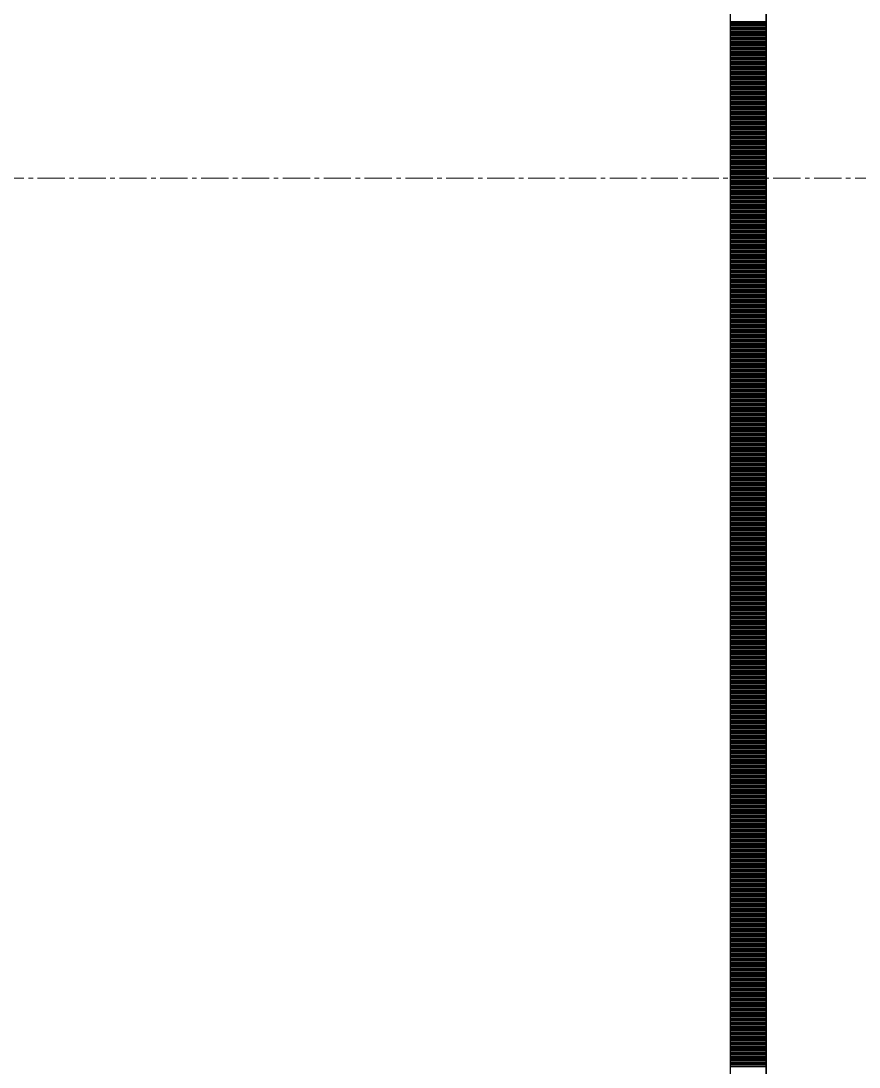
# Model space of a CAD drawing. Header units: millimetres. Extents: x -231292 to 573618, y -153144 to 564035.
# Drawn here: x 8052 to 8638, y 208445 to 209176 of the extents above; entities that cross this region are included whole.
import ezdxf

# ---------------------------------------------------------------- set-up
doc = ezdxf.new("R2010")
doc.units = ezdxf.units.MM
doc.linetypes.add('CENTER2', pattern=[28.575, 19.05, -3.175, 3.175, -3.175])
doc.layers.get('0').update_dxf_attribs({"color": 250})
for name, color, linetype, lineweight in [('АР_Тонкая', 250, 'Continuous', 5), ('АР_Штриховка', 250, 'Continuous', 0), ('РД_Оси_100', 250, 'Continuous', 0)]:
    doc.layers.add(name, color=color, linetype=linetype, lineweight=lineweight)

# ---------------------------------------------------------------- blocks, each defined once
blk = doc.blocks.new('оси_рен')
at = {"layer": 'РД_Оси_100', "color": 251, "linetype": 'CENTER2', "true_color": 0x636466}
blk.add_line((1225207.916, 158413.25), (1189697.958, 158413.25), dxfattribs=at)

msp = doc.modelspace()

# ---------------------------------------------------------------- linework, layer by layer
at = {"layer": 'АР_Тонкая', "color": 18, "linetype": 'Continuous', "lineweight": 25, "true_color": 0x000000}
for p, q in [((8548.243, 263866.253), (8548.243, 187666.253)), ((8573.243, 263866.253), (8573.243, 187666.253)), ((8573.243, 187666.253), (8573.243, 263866.253))]:
    msp.add_line(p, q, dxfattribs=at)
at = {"layer": 'АР_Штриховка', "color": 18, "linetype": 'Continuous', "lineweight": 25, "true_color": 0x000000}
for p, q in [((8548.243, 209176.002), (8573.243, 209176.002)), ((8548.243, 209175.002), (8573.243, 209175.002)), ((8548.243, 209174.002), (8573.243, 209174.002)), ((8548.243, 209173.002), (8573.243, 209173.002)), ((8548.243, 209172.002), (8573.243, 209172.002)), ((8548.243, 209171.002), (8573.243, 209171.002)), ((8548.243, 209170.002), (8573.243, 209170.002)), ((8548.243, 209169.002), (8573.243, 209169.002)), ((8548.243, 209168.002), (8573.243, 209168.002)), ((8548.243, 209167.002), (8573.243, 209167.002)), ((8548.243, 209166.002), (8573.243, 209166.002)), ((8548.243, 209165.002), (8573.243, 209165.002)), ((8548.243, 209164.002), (8573.243, 209164.002)), ((8548.243, 209163.002), (8573.243, 209163.002)), ((8548.243, 209162.002), (8573.243, 209162.002)), ((8548.243, 209161.002), (8573.243, 209161.002)), ((8548.243, 209160.002), (8573.243, 209160.002)), ((8548.243, 209159.002), (8573.243, 209159.002)), ((8548.243, 209158.002), (8573.243, 209158.002)), ((8548.243, 209157.002), (8573.243, 209157.002)), ((8548.243, 209156.002), (8573.243, 209156.002)), ((8548.243, 209155.002), (8573.243, 209155.002)), ((8548.243, 209154.002), (8573.243, 209154.002)), ((8548.243, 209153.002), (8573.243, 209153.002)), ((8548.243, 209152.002), (8573.243, 209152.002)), ((8548.243, 209151.002), (8573.243, 209151.002)), ((8548.243, 209150.002), (8573.243, 209150.002)), ((8548.243, 209149.002), (8573.243, 209149.002)), ((8548.243, 209148.002), (8573.243, 209148.002)), ((8548.243, 209147.002), (8573.243, 209147.002)), ((8548.243, 209146.002), (8573.243, 209146.002)), ((8548.243, 209145.002), (8573.243, 209145.002)), ((8548.243, 209144.002), (8573.243, 209144.002)), ((8548.243, 209143.002), (8573.243, 209143.002)), ((8548.243, 209142.002), (8573.243, 209142.002)), ((8548.243, 209141.002), (8573.243, 209141.002)), ((8548.243, 209140.002), (8573.243, 209140.002)), ((8548.243, 209139.002), (8573.243, 209139.002)), ((8548.243, 209138.002), (8573.243, 209138.002)), ((8548.243, 209137.002), (8573.243, 209137.002)), ((8548.243, 209136.002), (8573.243, 209136.002)), ((8548.243, 209135.002), (8573.243, 209135.002)), ((8548.243, 209134.002), (8573.243, 209134.002)), ((8548.243, 209133.002), (8573.243, 209133.002)), ((8548.243, 209132.002), (8573.243, 209132.002)), ((8548.243, 209131.002), (8573.243, 209131.002)), ((8548.243, 209130.002), (8573.243, 209130.002)), ((8548.243, 209129.002), (8573.243, 209129.002)), ((8548.243, 209128.002), (8573.243, 209128.002)), ((8548.243, 209127.002), (8573.243, 209127.002)), ((8548.243, 209126.002), (8573.243, 209126.002)), ((8548.243, 209125.002), (8573.243, 209125.002)), ((8548.243, 209124.002), (8573.243, 209124.002)), ((8548.243, 209123.002), (8573.243, 209123.002)), ((8548.243, 209122.002), (8573.243, 209122.002)), ((8548.243, 209121.002), (8573.243, 209121.002)), ((8548.243, 209120.002), (8573.243, 209120.002)), ((8548.243, 209119.002), (8573.243, 209119.002)), ((8548.243, 209118.002), (8573.243, 209118.002)), ((8548.243, 209117.002), (8573.243, 209117.002)), ((8548.243, 209116.002), (8573.243, 209116.002)), ((8548.243, 209115.002), (8573.243, 209115.002)), ((8548.243, 209114.002), (8573.243, 209114.002)), ((8548.243, 209113.002), (8573.243, 209113.002)), ((8548.243, 209112.002), (8573.243, 209112.002)), ((8548.243, 209111.002), (8573.243, 209111.002)), ((8548.243, 209110.002), (8573.243, 209110.002)), ((8548.243, 209109.002), (8573.243, 209109.002)), ((8548.243, 209108.002), (8573.243, 209108.002)), ((8548.243, 209107.002), (8573.243, 209107.002)), ((8548.243, 209106.002), (8573.243, 209106.002)), ((8548.243, 209105.002), (8573.243, 209105.002)), ((8548.243, 209104.002), (8573.243, 209104.002)), ((8548.243, 209103.002), (8573.243, 209103.002)), ((8548.243, 209102.002), (8573.243, 209102.002)), ((8548.243, 209101.002), (8573.243, 209101.002)), ((8548.243, 209100.002), (8573.243, 209100.002)), ((8548.243, 209099.002), (8573.243, 209099.002)), ((8548.243, 209098.002), (8573.243, 209098.002)), ((8548.243, 209097.002), (8573.243, 209097.002)), ((8548.243, 209096.002), (8573.243, 209096.002)), ((8548.243, 209095.002), (8573.243, 209095.002)), ((8548.243, 209094.002), (8573.243, 209094.002)), ((8548.243, 209093.002), (8573.243, 209093.002)), ((8548.243, 209092.002), (8573.243, 209092.002)), ((8548.243, 209091.002), (8573.243, 209091.002)), ((8548.243, 209090.002), (8573.243, 209090.002)), ((8548.243, 209089.002), (8573.243, 209089.002)), ((8548.243, 209088.002), (8573.243, 209088.002)), ((8548.243, 209087.002), (8573.243, 209087.002)), ((8548.243, 209086.002), (8573.243, 209086.002)), ((8548.243, 209085.002), (8573.243, 209085.002)), ((8548.243, 209084.002), (8573.243, 209084.002)), ((8548.243, 209083.002), (8573.243, 209083.002)), ((8548.243, 209082.002), (8573.243, 209082.002)), ((8548.243, 209081.002), (8573.243, 209081.002)), ((8548.243, 209080.002), (8573.243, 209080.002)), ((8548.243, 209079.002), (8573.243, 209079.002)), ((8548.243, 209078.002), (8573.243, 209078.002)), ((8548.243, 209077.002), (8573.243, 209077.002)), ((8548.243, 209076.002), (8573.243, 209076.002)), ((8548.243, 209075.002), (8573.243, 209075.002)), ((8548.243, 209074.002), (8573.243, 209074.002)), ((8548.243, 209073.002), (8573.243, 209073.002)), ((8548.243, 209072.002), (8573.243, 209072.002)), ((8548.243, 209071.002), (8573.243, 209071.002)), ((8548.243, 209070.002), (8573.243, 209070.002)), ((8548.243, 209069.002), (8573.243, 209069.002)), ((8548.243, 209068.002), (8573.243, 209068.002)), ((8548.243, 209067.002), (8573.243, 209067.002)), ((8548.243, 209066.002), (8573.243, 209066.002)), ((8548.243, 209065.002), (8573.243, 209065.002)), ((8548.243, 209064.002), (8573.243, 209064.002)), ((8548.243, 209063.002), (8573.243, 209063.002)), ((8548.243, 209062.002), (8573.243, 209062.002)), ((8548.243, 209061.002), (8573.243, 209061.002)), ((8548.243, 209060.002), (8573.243, 209060.002)), ((8548.243, 209059.002), (8573.243, 209059.002)), ((8548.243, 209058.002), (8573.243, 209058.002)), ((8548.243, 209057.002), (8573.243, 209057.002)), ((8548.243, 209056.002), (8573.243, 209056.002)), ((8548.243, 209055.002), (8573.243, 209055.002)), ((8548.243, 209054.002), (8573.243, 209054.002)), ((8548.243, 209053.002), (8573.243, 209053.002)), ((8548.243, 209052.002), (8573.243, 209052.002)), ((8548.243, 209051.002), (8573.243, 209051.002)), ((8548.243, 209050.002), (8573.243, 209050.002)), ((8548.243, 209049.002), (8573.243, 209049.002)), ((8548.243, 209048.002), (8573.243, 209048.002)), ((8548.243, 209047.002), (8573.243, 209047.002)), ((8548.243, 209046.002), (8573.243, 209046.002)), ((8548.243, 209045.002), (8573.243, 209045.002)), ((8548.243, 209044.002), (8573.243, 209044.002)), ((8548.243, 209043.002), (8573.243, 209043.002)), ((8548.243, 209042.002), (8573.243, 209042.002)), ((8548.243, 209041.002), (8573.243, 209041.002)), ((8548.243, 209040.002), (8573.243, 209040.002)), ((8548.243, 209039.002), (8573.243, 209039.002)), ((8548.243, 209038.002), (8573.243, 209038.002)), ((8548.243, 209037.002), (8573.243, 209037.002)), ((8548.243, 209036.002), (8573.243, 209036.002)), ((8548.243, 209035.002), (8573.243, 209035.002)), ((8548.243, 209034.002), (8573.243, 209034.002)), ((8548.243, 209033.002), (8573.243, 209033.002)), ((8548.243, 209032.002), (8573.243, 209032.002)), ((8548.243, 209031.002), (8573.243, 209031.002)), ((8548.243, 209030.002), (8573.243, 209030.002)), ((8548.243, 209029.002), (8573.243, 209029.002)), ((8548.243, 209028.002), (8573.243, 209028.002)), ((8548.243, 209027.002), (8573.243, 209027.002)), ((8548.243, 209026.002), (8573.243, 209026.002)), ((8548.243, 209025.002), (8573.243, 209025.002)), ((8548.243, 209024.002), (8573.243, 209024.002)), ((8548.243, 209023.002), (8573.243, 209023.002)), ((8548.243, 209022.002), (8573.243, 209022.002)), ((8548.243, 209021.002), (8573.243, 209021.002)), ((8548.243, 209020.002), (8573.243, 209020.002)), ((8548.243, 209019.002), (8573.243, 209019.002)), ((8548.243, 209018.002), (8573.243, 209018.002)), ((8548.243, 209017.002), (8573.243, 209017.002)), ((8548.243, 209016.002), (8573.243, 209016.002)), ((8548.243, 209015.002), (8573.243, 209015.002)), ((8548.243, 209014.002), (8573.243, 209014.002)), ((8548.243, 209013.002), (8573.243, 209013.002)), ((8548.243, 209012.002), (8573.243, 209012.002)), ((8548.243, 209011.002), (8573.243, 209011.002)), ((8548.243, 209010.002), (8573.243, 209010.002)), ((8548.243, 209009.002), (8573.243, 209009.002)), ((8548.243, 209008.002), (8573.243, 209008.002)), ((8548.243, 209007.002), (8573.243, 209007.002)), ((8548.243, 209006.002), (8573.243, 209006.002)), ((8548.243, 209005.002), (8573.243, 209005.002)), ((8548.243, 209004.002), (8573.243, 209004.002)), ((8548.243, 209003.002), (8573.243, 209003.002)), ((8548.243, 209002.002), (8573.243, 209002.002)), ((8548.243, 209001.002), (8573.243, 209001.002)), ((8548.243, 209000.002), (8573.243, 209000.002)), ((8548.243, 208999.002), (8573.243, 208999.002)), ((8548.243, 208998.002), (8573.243, 208998.002)), ((8548.243, 208997.002), (8573.243, 208997.002)), ((8548.243, 208996.002), (8573.243, 208996.002)), ((8548.243, 208995.002), (8573.243, 208995.002)), ((8548.243, 208994.002), (8573.243, 208994.002)), ((8548.243, 208993.002), (8573.243, 208993.002)), ((8548.243, 208992.002), (8573.243, 208992.002)), ((8548.243, 208991.002), (8573.243, 208991.002)), ((8548.243, 208990.002), (8573.243, 208990.002)), ((8548.243, 208989.002), (8573.243, 208989.002)), ((8548.243, 208988.002), (8573.243, 208988.002)), ((8548.243, 208987.002), (8573.243, 208987.002)), ((8548.243, 208986.002), (8573.243, 208986.002)), ((8548.243, 208985.002), (8573.243, 208985.002)), ((8548.243, 208984.002), (8573.243, 208984.002)), ((8548.243, 208983.002), (8573.243, 208983.002)), ((8548.243, 208982.002), (8573.243, 208982.002)), ((8548.243, 208981.002), (8573.243, 208981.002)), ((8548.243, 208980.002), (8573.243, 208980.002)), ((8548.243, 208979.002), (8573.243, 208979.002)), ((8548.243, 208978.002), (8573.243, 208978.002)), ((8548.243, 208977.002), (8573.243, 208977.002)), ((8548.243, 208976.002), (8573.243, 208976.002)), ((8548.243, 208975.002), (8573.243, 208975.002)), ((8548.243, 208974.002), (8573.243, 208974.002)), ((8548.243, 208973.002), (8573.243, 208973.002)), ((8548.243, 208972.002), (8573.243, 208972.002)), ((8548.243, 208971.002), (8573.243, 208971.002)), ((8548.243, 208970.002), (8573.243, 208970.002)), ((8548.243, 208969.002), (8573.243, 208969.002)), ((8548.243, 208968.002), (8573.243, 208968.002)), ((8548.243, 208967.002), (8573.243, 208967.002)), ((8548.243, 208966.002), (8573.243, 208966.002)), ((8548.243, 208965.002), (8573.243, 208965.002)), ((8548.243, 208964.002), (8573.243, 208964.002)), ((8548.243, 208963.002), (8573.243, 208963.002)), ((8548.243, 208962.002), (8573.243, 208962.002)), ((8548.243, 208961.002), (8573.243, 208961.002)), ((8548.243, 208960.002), (8573.243, 208960.002)), ((8548.243, 208959.002), (8573.243, 208959.002)), ((8548.243, 208958.002), (8573.243, 208958.002)), ((8548.243, 208957.002), (8573.243, 208957.002)), ((8548.243, 208956.002), (8573.243, 208956.002)), ((8548.243, 208955.002), (8573.243, 208955.002)), ((8548.243, 208954.002), (8573.243, 208954.002)), ((8548.243, 208953.002), (8573.243, 208953.002)), ((8548.243, 208952.002), (8573.243, 208952.002)), ((8548.243, 208951.002), (8573.243, 208951.002)), ((8548.243, 208950.002), (8573.243, 208950.002)), ((8548.243, 208949.002), (8573.243, 208949.002)), ((8548.243, 208948.002), (8573.243, 208948.002)), ((8548.243, 208947.002), (8573.243, 208947.002)), ((8548.243, 208946.002), (8573.243, 208946.002)), ((8548.243, 208945.002), (8573.243, 208945.002)), ((8548.243, 208944.002), (8573.243, 208944.002)), ((8548.243, 208943.002), (8573.243, 208943.002)), ((8548.243, 208942.002), (8573.243, 208942.002)), ((8548.243, 208941.002), (8573.243, 208941.002)), ((8548.243, 208940.002), (8573.243, 208940.002)), ((8548.243, 208939.002), (8573.243, 208939.002)), ((8548.243, 208938.002), (8573.243, 208938.002)), ((8548.243, 208937.002), (8573.243, 208937.002)), ((8548.243, 208936.002), (8573.243, 208936.002)), ((8548.243, 208935.002), (8573.243, 208935.002)), ((8548.243, 208934.002), (8573.243, 208934.002)), ((8548.243, 208933.002), (8573.243, 208933.002)), ((8548.243, 208932.002), (8573.243, 208932.002)), ((8548.243, 208931.002), (8573.243, 208931.002)), ((8548.243, 208930.002), (8573.243, 208930.002)), ((8548.243, 208929.002), (8573.243, 208929.002)), ((8548.243, 208928.002), (8573.243, 208928.002)), ((8548.243, 208927.002), (8573.243, 208927.002)), ((8548.243, 208926.002), (8573.243, 208926.002)), ((8548.243, 208925.002), (8573.243, 208925.002)), ((8548.243, 208924.002), (8573.243, 208924.002)), ((8548.243, 208923.002), (8573.243, 208923.002)), ((8548.243, 208922.002), (8573.243, 208922.002)), ((8548.243, 208921.002), (8573.243, 208921.002)), ((8548.243, 208920.002), (8573.243, 208920.002)), ((8548.243, 208919.002), (8573.243, 208919.002)), ((8548.243, 208918.002), (8573.243, 208918.002)), ((8548.243, 208917.002), (8573.243, 208917.002)), ((8548.243, 208916.002), (8573.243, 208916.002)), ((8548.243, 208915.002), (8573.243, 208915.002)), ((8548.243, 208914.002), (8573.243, 208914.002)), ((8548.243, 208913.002), (8573.243, 208913.002)), ((8548.243, 208912.002), (8573.243, 208912.002)), ((8548.243, 208911.002), (8573.243, 208911.002)), ((8548.243, 208910.002), (8573.243, 208910.002)), ((8548.243, 208909.002), (8573.243, 208909.002)), ((8548.243, 208908.002), (8573.243, 208908.002)), ((8548.243, 208907.002), (8573.243, 208907.002)), ((8548.243, 208906.002), (8573.243, 208906.002)), ((8548.243, 208905.002), (8573.243, 208905.002)), ((8548.243, 208904.002), (8573.243, 208904.002)), ((8548.243, 208903.002), (8573.243, 208903.002)), ((8548.243, 208902.002), (8573.243, 208902.002)), ((8548.243, 208901.002), (8573.243, 208901.002)), ((8548.243, 208900.002), (8573.243, 208900.002)), ((8548.243, 208899.002), (8573.243, 208899.002)), ((8548.243, 208898.002), (8573.243, 208898.002)), ((8548.243, 208897.002), (8573.243, 208897.002)), ((8548.243, 208896.002), (8573.243, 208896.002)), ((8548.243, 208895.002), (8573.243, 208895.002)), ((8548.243, 208894.002), (8573.243, 208894.002)), ((8548.243, 208893.002), (8573.243, 208893.002)), ((8548.243, 208892.002), (8573.243, 208892.002)), ((8548.243, 208891.002), (8573.243, 208891.002)), ((8548.243, 208890.002), (8573.243, 208890.002)), ((8548.243, 208889.002), (8573.243, 208889.002)), ((8548.243, 208888.002), (8573.243, 208888.002)), ((8548.243, 208887.002), (8573.243, 208887.002)), ((8548.243, 208886.002), (8573.243, 208886.002)), ((8548.243, 208885.002), (8573.243, 208885.002)), ((8548.243, 208884.002), (8573.243, 208884.002)), ((8548.243, 208883.002), (8573.243, 208883.002)), ((8548.243, 208882.002), (8573.243, 208882.002)), ((8548.243, 208881.002), (8573.243, 208881.002)), ((8548.243, 208880.002), (8573.243, 208880.002)), ((8548.243, 208879.002), (8573.243, 208879.002)), ((8548.243, 208878.002), (8573.243, 208878.002)), ((8548.243, 208877.002), (8573.243, 208877.002)), ((8548.243, 208876.002), (8573.243, 208876.002)), ((8548.243, 208875.002), (8573.243, 208875.002)), ((8548.243, 208874.002), (8573.243, 208874.002)), ((8548.243, 208873.002), (8573.243, 208873.002)), ((8548.243, 208872.002), (8573.243, 208872.002)), ((8548.243, 208871.002), (8573.243, 208871.002)), ((8548.243, 208870.002), (8573.243, 208870.002)), ((8548.243, 208869.002), (8573.243, 208869.002)), ((8548.243, 208868.002), (8573.243, 208868.002)), ((8548.243, 208867.002), (8573.243, 208867.002)), ((8548.243, 208866.002), (8573.243, 208866.002)), ((8548.243, 208865.002), (8573.243, 208865.002)), ((8548.243, 208864.002), (8573.243, 208864.002)), ((8548.243, 208863.002), (8573.243, 208863.002)), ((8548.243, 208862.002), (8573.243, 208862.002)), ((8548.243, 208861.002), (8573.243, 208861.002)), ((8548.243, 208860.002), (8573.243, 208860.002)), ((8548.243, 208859.002), (8573.243, 208859.002)), ((8548.243, 208858.002), (8573.243, 208858.002)), ((8548.243, 208857.002), (8573.243, 208857.002)), ((8548.243, 208856.002), (8573.243, 208856.002)), ((8548.243, 208855.002), (8573.243, 208855.002)), ((8548.243, 208854.002), (8573.243, 208854.002)), ((8548.243, 208853.002), (8573.243, 208853.002)), ((8548.243, 208852.002), (8573.243, 208852.002)), ((8548.243, 208851.002), (8573.243, 208851.002)), ((8548.243, 208850.002), (8573.243, 208850.002)), ((8548.243, 208849.002), (8573.243, 208849.002)), ((8548.243, 208848.002), (8573.243, 208848.002)), ((8548.243, 208847.002), (8573.243, 208847.002)), ((8548.243, 208846.002), (8573.243, 208846.002)), ((8548.243, 208845.002), (8573.243, 208845.002)), ((8548.243, 208844.002), (8573.243, 208844.002)), ((8548.243, 208843.002), (8573.243, 208843.002)), ((8548.243, 208842.002), (8573.243, 208842.002)), ((8548.243, 208841.002), (8573.243, 208841.002)), ((8548.243, 208840.002), (8573.243, 208840.002)), ((8548.243, 208839.002), (8573.243, 208839.002)), ((8548.243, 208838.002), (8573.243, 208838.002)), ((8548.243, 208837.002), (8573.243, 208837.002)), ((8548.243, 208836.002), (8573.243, 208836.002)), ((8548.243, 208835.002), (8573.243, 208835.002)), ((8548.243, 208834.002), (8573.243, 208834.002)), ((8548.243, 208833.002), (8573.243, 208833.002)), ((8548.243, 208832.002), (8573.243, 208832.002)), ((8548.243, 208831.002), (8573.243, 208831.002)), ((8548.243, 208830.002), (8573.243, 208830.002)), ((8548.243, 208829.002), (8573.243, 208829.002)), ((8548.243, 208828.002), (8573.243, 208828.002)), ((8548.243, 208827.002), (8573.243, 208827.002)), ((8548.243, 208826.002), (8573.243, 208826.002)), ((8548.243, 208825.002), (8573.243, 208825.002)), ((8548.243, 208824.002), (8573.243, 208824.002)), ((8548.243, 208823.002), (8573.243, 208823.002)), ((8548.243, 208822.002), (8573.243, 208822.002)), ((8548.243, 208821.002), (8573.243, 208821.002)), ((8548.243, 208820.002), (8573.243, 208820.002)), ((8548.243, 208819.002), (8573.243, 208819.002)), ((8548.243, 208818.002), (8573.243, 208818.002)), ((8548.243, 208817.002), (8573.243, 208817.002)), ((8548.243, 208816.002), (8573.243, 208816.002)), ((8548.243, 208815.002), (8573.243, 208815.002)), ((8548.243, 208814.002), (8573.243, 208814.002)), ((8548.243, 208813.002), (8573.243, 208813.002)), ((8548.243, 208812.002), (8573.243, 208812.002)), ((8548.243, 208811.002), (8573.243, 208811.002)), ((8548.243, 208810.002), (8573.243, 208810.002)), ((8548.243, 208809.002), (8573.243, 208809.002)), ((8548.243, 208808.002), (8573.243, 208808.002)), ((8548.243, 208807.002), (8573.243, 208807.002)), ((8548.243, 208806.002), (8573.243, 208806.002)), ((8548.243, 208805.002), (8573.243, 208805.002)), ((8548.243, 208804.002), (8573.243, 208804.002)), ((8548.243, 208803.002), (8573.243, 208803.002)), ((8548.243, 208802.002), (8573.243, 208802.002)), ((8548.243, 208801.002), (8573.243, 208801.002)), ((8548.243, 208800.002), (8573.243, 208800.002)), ((8548.243, 208799.002), (8573.243, 208799.002)), ((8548.243, 208798.002), (8573.243, 208798.002)), ((8548.243, 208797.002), (8573.243, 208797.002)), ((8548.243, 208796.002), (8573.243, 208796.002)), ((8548.243, 208795.002), (8573.243, 208795.002)), ((8548.243, 208794.002), (8573.243, 208794.002)), ((8548.243, 208793.002), (8573.243, 208793.002)), ((8548.243, 208792.002), (8573.243, 208792.002)), ((8548.243, 208791.002), (8573.243, 208791.002)), ((8548.243, 208790.002), (8573.243, 208790.002)), ((8548.243, 208789.002), (8573.243, 208789.002)), ((8548.243, 208788.002), (8573.243, 208788.002)), ((8548.243, 208787.002), (8573.243, 208787.002)), ((8548.243, 208786.002), (8573.243, 208786.002)), ((8548.243, 208785.002), (8573.243, 208785.002)), ((8548.243, 208784.002), (8573.243, 208784.002)), ((8548.243, 208783.002), (8573.243, 208783.002)), ((8548.243, 208782.002), (8573.243, 208782.002)), ((8548.243, 208781.002), (8573.243, 208781.002)), ((8548.243, 208780.002), (8573.243, 208780.002)), ((8548.243, 208779.002), (8573.243, 208779.002)), ((8548.243, 208778.002), (8573.243, 208778.002)), ((8548.243, 208777.002), (8573.243, 208777.002)), ((8548.243, 208776.002), (8573.243, 208776.002)), ((8548.243, 208775.002), (8573.243, 208775.002)), ((8548.243, 208774.002), (8573.243, 208774.002)), ((8548.243, 208773.002), (8573.243, 208773.002)), ((8548.243, 208772.002), (8573.243, 208772.002)), ((8548.243, 208771.002), (8573.243, 208771.002)), ((8548.243, 208770.002), (8573.243, 208770.002)), ((8548.243, 208769.002), (8573.243, 208769.002)), ((8548.243, 208768.002), (8573.243, 208768.002)), ((8548.243, 208767.002), (8573.243, 208767.002)), ((8548.243, 208766.002), (8573.243, 208766.002)), ((8548.243, 208765.002), (8573.243, 208765.002)), ((8548.243, 208764.002), (8573.243, 208764.002)), ((8548.243, 208763.002), (8573.243, 208763.002)), ((8548.243, 208762.002), (8573.243, 208762.002)), ((8548.243, 208761.002), (8573.243, 208761.002)), ((8548.243, 208760.002), (8573.243, 208760.002)), ((8548.243, 208759.002), (8573.243, 208759.002)), ((8548.243, 208758.002), (8573.243, 208758.002)), ((8548.243, 208757.002), (8573.243, 208757.002)), ((8548.243, 208756.002), (8573.243, 208756.002)), ((8548.243, 208755.002), (8573.243, 208755.002)), ((8548.243, 208754.002), (8573.243, 208754.002)), ((8548.243, 208753.002), (8573.243, 208753.002)), ((8548.243, 208752.002), (8573.243, 208752.002)), ((8548.243, 208751.002), (8573.243, 208751.002)), ((8548.243, 208750.002), (8573.243, 208750.002)), ((8548.243, 208749.002), (8573.243, 208749.002)), ((8548.243, 208748.002), (8573.243, 208748.002)), ((8548.243, 208747.002), (8573.243, 208747.002)), ((8548.243, 208746.002), (8573.243, 208746.002)), ((8548.243, 208745.002), (8573.243, 208745.002)), ((8548.243, 208744.002), (8573.243, 208744.002)), ((8548.243, 208743.002), (8573.243, 208743.002)), ((8548.243, 208742.002), (8573.243, 208742.002)), ((8548.243, 208741.002), (8573.243, 208741.002)), ((8548.243, 208740.002), (8573.243, 208740.002)), ((8548.243, 208739.002), (8573.243, 208739.002)), ((8548.243, 208738.002), (8573.243, 208738.002)), ((8548.243, 208737.002), (8573.243, 208737.002)), ((8548.243, 208736.002), (8573.243, 208736.002)), ((8548.243, 208735.002), (8573.243, 208735.002)), ((8548.243, 208734.002), (8573.243, 208734.002)), ((8548.243, 208733.002), (8573.243, 208733.002)), ((8548.243, 208732.002), (8573.243, 208732.002)), ((8548.243, 208731.002), (8573.243, 208731.002)), ((8548.243, 208730.002), (8573.243, 208730.002)), ((8548.243, 208729.002), (8573.243, 208729.002)), ((8548.243, 208728.002), (8573.243, 208728.002)), ((8548.243, 208727.002), (8573.243, 208727.002)), ((8548.243, 208726.002), (8573.243, 208726.002)), ((8548.243, 208725.002), (8573.243, 208725.002)), ((8548.243, 208724.002), (8573.243, 208724.002)), ((8548.243, 208723.002), (8573.243, 208723.002)), ((8548.243, 208722.002), (8573.243, 208722.002)), ((8548.243, 208721.002), (8573.243, 208721.002)), ((8548.243, 208720.002), (8573.243, 208720.002)), ((8548.243, 208719.002), (8573.243, 208719.002)), ((8548.243, 208718.002), (8573.243, 208718.002)), ((8548.243, 208717.002), (8573.243, 208717.002)), ((8548.243, 208716.002), (8573.243, 208716.002)), ((8548.243, 208715.002), (8573.243, 208715.002)), ((8548.243, 208714.002), (8573.243, 208714.002)), ((8548.243, 208713.002), (8573.243, 208713.002)), ((8548.243, 208712.002), (8573.243, 208712.002)), ((8548.243, 208711.002), (8573.243, 208711.002)), ((8548.243, 208710.002), (8573.243, 208710.002)), ((8548.243, 208709.002), (8573.243, 208709.002)), ((8548.243, 208708.002), (8573.243, 208708.002)), ((8548.243, 208707.002), (8573.243, 208707.002)), ((8548.243, 208706.002), (8573.243, 208706.002)), ((8548.243, 208705.002), (8573.243, 208705.002)), ((8548.243, 208704.002), (8573.243, 208704.002)), ((8548.243, 208703.002), (8573.243, 208703.002)), ((8548.243, 208702.002), (8573.243, 208702.002)), ((8548.243, 208701.002), (8573.243, 208701.002)), ((8548.243, 208700.002), (8573.243, 208700.002)), ((8548.243, 208699.002), (8573.243, 208699.002)), ((8548.243, 208698.002), (8573.243, 208698.002)), ((8548.243, 208697.002), (8573.243, 208697.002)), ((8548.243, 208696.002), (8573.243, 208696.002)), ((8548.243, 208695.002), (8573.243, 208695.002)), ((8548.243, 208694.002), (8573.243, 208694.002)), ((8548.243, 208693.002), (8573.243, 208693.002)), ((8548.243, 208692.002), (8573.243, 208692.002)), ((8548.243, 208691.002), (8573.243, 208691.002)), ((8548.243, 208690.002), (8573.243, 208690.002)), ((8548.243, 208689.002), (8573.243, 208689.002)), ((8548.243, 208688.002), (8573.243, 208688.002)), ((8548.243, 208687.002), (8573.243, 208687.002)), ((8548.243, 208686.002), (8573.243, 208686.002)), ((8548.243, 208685.002), (8573.243, 208685.002)), ((8548.243, 208684.002), (8573.243, 208684.002)), ((8548.243, 208683.002), (8573.243, 208683.002)), ((8548.243, 208682.002), (8573.243, 208682.002)), ((8548.243, 208681.002), (8573.243, 208681.002)), ((8548.243, 208680.002), (8573.243, 208680.002)), ((8548.243, 208679.002), (8573.243, 208679.002)), ((8548.243, 208678.002), (8573.243, 208678.002)), ((8548.243, 208677.002), (8573.243, 208677.002)), ((8548.243, 208676.002), (8573.243, 208676.002)), ((8548.243, 208675.002), (8573.243, 208675.002)), ((8548.243, 208674.002), (8573.243, 208674.002)), ((8548.243, 208673.002), (8573.243, 208673.002)), ((8548.243, 208672.002), (8573.243, 208672.002)), ((8548.243, 208671.002), (8573.243, 208671.002)), ((8548.243, 208670.002), (8573.243, 208670.002)), ((8548.243, 208669.002), (8573.243, 208669.002)), ((8548.243, 208668.002), (8573.243, 208668.002)), ((8548.243, 208667.002), (8573.243, 208667.002)), ((8548.243, 208666.002), (8573.243, 208666.002)), ((8548.243, 208665.002), (8573.243, 208665.002)), ((8548.243, 208664.002), (8573.243, 208664.002)), ((8548.243, 208663.002), (8573.243, 208663.002)), ((8548.243, 208662.002), (8573.243, 208662.002)), ((8548.243, 208661.002), (8573.243, 208661.002)), ((8548.243, 208660.002), (8573.243, 208660.002)), ((8548.243, 208659.002), (8573.243, 208659.002)), ((8548.243, 208658.002), (8573.243, 208658.002)), ((8548.243, 208657.002), (8573.243, 208657.002)), ((8548.243, 208656.002), (8573.243, 208656.002)), ((8548.243, 208655.002), (8573.243, 208655.002)), ((8548.243, 208654.002), (8573.243, 208654.002)), ((8548.243, 208653.002), (8573.243, 208653.002)), ((8548.243, 208652.002), (8573.243, 208652.002)), ((8548.243, 208651.002), (8573.243, 208651.002)), ((8548.243, 208650.002), (8573.243, 208650.002)), ((8548.243, 208649.002), (8573.243, 208649.002)), ((8548.243, 208648.002), (8573.243, 208648.002)), ((8548.243, 208647.002), (8573.243, 208647.002)), ((8548.243, 208646.002), (8573.243, 208646.002)), ((8548.243, 208645.002), (8573.243, 208645.002)), ((8548.243, 208644.002), (8573.243, 208644.002)), ((8548.243, 208643.002), (8573.243, 208643.002)), ((8548.243, 208642.002), (8573.243, 208642.002)), ((8548.243, 208641.002), (8573.243, 208641.002)), ((8548.243, 208640.002), (8573.243, 208640.002)), ((8548.243, 208639.002), (8573.243, 208639.002)), ((8548.243, 208638.002), (8573.243, 208638.002)), ((8548.243, 208637.002), (8573.243, 208637.002)), ((8548.243, 208636.002), (8573.243, 208636.002)), ((8548.243, 208635.002), (8573.243, 208635.002)), ((8548.243, 208634.002), (8573.243, 208634.002)), ((8548.243, 208633.002), (8573.243, 208633.002)), ((8548.243, 208632.002), (8573.243, 208632.002)), ((8548.243, 208631.002), (8573.243, 208631.002)), ((8548.243, 208630.002), (8573.243, 208630.002)), ((8548.243, 208629.002), (8573.243, 208629.002)), ((8548.243, 208628.002), (8573.243, 208628.002)), ((8548.243, 208627.002), (8573.243, 208627.002)), ((8548.243, 208626.002), (8573.243, 208626.002)), ((8548.243, 208625.002), (8573.243, 208625.002)), ((8548.243, 208624.002), (8573.243, 208624.002)), ((8548.243, 208623.002), (8573.243, 208623.002)), ((8548.243, 208622.002), (8573.243, 208622.002)), ((8548.243, 208621.002), (8573.243, 208621.002)), ((8548.243, 208620.002), (8573.243, 208620.002)), ((8548.243, 208619.002), (8573.243, 208619.002)), ((8548.243, 208618.002), (8573.243, 208618.002)), ((8548.243, 208617.002), (8573.243, 208617.002)), ((8548.243, 208616.002), (8573.243, 208616.002)), ((8548.243, 208615.002), (8573.243, 208615.002)), ((8548.243, 208614.002), (8573.243, 208614.002)), ((8548.243, 208613.002), (8573.243, 208613.002)), ((8548.243, 208612.002), (8573.243, 208612.002)), ((8548.243, 208611.002), (8573.243, 208611.002)), ((8548.243, 208610.002), (8573.243, 208610.002)), ((8548.243, 208609.002), (8573.243, 208609.002)), ((8548.243, 208608.002), (8573.243, 208608.002)), ((8548.243, 208607.002), (8573.243, 208607.002)), ((8548.243, 208606.002), (8573.243, 208606.002)), ((8548.243, 208605.002), (8573.243, 208605.002)), ((8548.243, 208604.002), (8573.243, 208604.002)), ((8548.243, 208603.002), (8573.243, 208603.002)), ((8548.243, 208602.002), (8573.243, 208602.002)), ((8548.243, 208601.002), (8573.243, 208601.002)), ((8548.243, 208600.002), (8573.243, 208600.002)), ((8548.243, 208599.002), (8573.243, 208599.002)), ((8548.243, 208598.002), (8573.243, 208598.002)), ((8548.243, 208597.002), (8573.243, 208597.002)), ((8548.243, 208596.002), (8573.243, 208596.002)), ((8548.243, 208595.002), (8573.243, 208595.002)), ((8548.243, 208594.002), (8573.243, 208594.002)), ((8548.243, 208593.002), (8573.243, 208593.002)), ((8548.243, 208592.002), (8573.243, 208592.002)), ((8548.243, 208591.002), (8573.243, 208591.002)), ((8548.243, 208590.002), (8573.243, 208590.002)), ((8548.243, 208589.002), (8573.243, 208589.002)), ((8548.243, 208588.002), (8573.243, 208588.002)), ((8548.243, 208587.002), (8573.243, 208587.002)), ((8548.243, 208586.002), (8573.243, 208586.002)), ((8548.243, 208585.002), (8573.243, 208585.002)), ((8548.243, 208584.002), (8573.243, 208584.002)), ((8548.243, 208583.002), (8573.243, 208583.002)), ((8548.243, 208582.002), (8573.243, 208582.002)), ((8548.243, 208581.002), (8573.243, 208581.002)), ((8548.243, 208580.002), (8573.243, 208580.002)), ((8548.243, 208579.002), (8573.243, 208579.002)), ((8548.243, 208578.002), (8573.243, 208578.002)), ((8548.243, 208577.002), (8573.243, 208577.002)), ((8548.243, 208576.002), (8573.243, 208576.002)), ((8548.243, 208575.002), (8573.243, 208575.002)), ((8548.243, 208574.002), (8573.243, 208574.002)), ((8548.243, 208573.002), (8573.243, 208573.002)), ((8548.243, 208572.002), (8573.243, 208572.002)), ((8548.243, 208571.002), (8573.243, 208571.002)), ((8548.243, 208570.002), (8573.243, 208570.002)), ((8548.243, 208569.002), (8573.243, 208569.002)), ((8548.243, 208568.002), (8573.243, 208568.002)), ((8548.243, 208567.002), (8573.243, 208567.002)), ((8548.243, 208566.002), (8573.243, 208566.002)), ((8548.243, 208565.002), (8573.243, 208565.002)), ((8548.243, 208564.002), (8573.243, 208564.002)), ((8548.243, 208563.002), (8573.243, 208563.002)), ((8548.243, 208562.002), (8573.243, 208562.002)), ((8548.243, 208561.002), (8573.243, 208561.002)), ((8548.243, 208560.002), (8573.243, 208560.002)), ((8548.243, 208559.002), (8573.243, 208559.002)), ((8548.243, 208558.002), (8573.243, 208558.002)), ((8548.243, 208557.002), (8573.243, 208557.002)), ((8548.243, 208556.002), (8573.243, 208556.002)), ((8548.243, 208555.002), (8573.243, 208555.002)), ((8548.243, 208554.002), (8573.243, 208554.002)), ((8548.243, 208553.002), (8573.243, 208553.002)), ((8548.243, 208552.002), (8573.243, 208552.002)), ((8548.243, 208551.002), (8573.243, 208551.002)), ((8548.243, 208550.002), (8573.243, 208550.002)), ((8548.243, 208549.002), (8573.243, 208549.002)), ((8548.243, 208548.002), (8573.243, 208548.002)), ((8548.243, 208547.002), (8573.243, 208547.002)), ((8548.243, 208546.002), (8573.243, 208546.002)), ((8548.243, 208545.002), (8573.243, 208545.002)), ((8548.243, 208544.002), (8573.243, 208544.002)), ((8548.243, 208543.002), (8573.243, 208543.002)), ((8548.243, 208542.002), (8573.243, 208542.002)), ((8548.243, 208541.002), (8573.243, 208541.002)), ((8548.243, 208540.002), (8573.243, 208540.002)), ((8548.243, 208539.002), (8573.243, 208539.002)), ((8548.243, 208538.002), (8573.243, 208538.002)), ((8548.243, 208537.002), (8573.243, 208537.002)), ((8548.243, 208536.002), (8573.243, 208536.002)), ((8548.243, 208535.002), (8573.243, 208535.002)), ((8548.243, 208534.002), (8573.243, 208534.002)), ((8548.243, 208533.002), (8573.243, 208533.002)), ((8548.243, 208532.002), (8573.243, 208532.002)), ((8548.243, 208531.002), (8573.243, 208531.002)), ((8548.243, 208530.002), (8573.243, 208530.002)), ((8548.243, 208529.002), (8573.243, 208529.002)), ((8548.243, 208528.002), (8573.243, 208528.002)), ((8548.243, 208527.002), (8573.243, 208527.002)), ((8548.243, 208526.002), (8573.243, 208526.002)), ((8548.243, 208525.002), (8573.243, 208525.002)), ((8548.243, 208524.002), (8573.243, 208524.002)), ((8548.243, 208523.002), (8573.243, 208523.002)), ((8548.243, 208522.002), (8573.243, 208522.002)), ((8548.243, 208521.002), (8573.243, 208521.002)), ((8548.243, 208520.002), (8573.243, 208520.002)), ((8548.243, 208519.002), (8573.243, 208519.002)), ((8548.243, 208518.002), (8573.243, 208518.002)), ((8548.243, 208517.002), (8573.243, 208517.002)), ((8548.243, 208516.002), (8573.243, 208516.002)), ((8548.243, 208515.002), (8573.243, 208515.002)), ((8548.243, 208514.002), (8573.243, 208514.002)), ((8548.243, 208513.002), (8573.243, 208513.002)), ((8548.243, 208512.002), (8573.243, 208512.002)), ((8548.243, 208511.002), (8573.243, 208511.002)), ((8548.243, 208510.002), (8573.243, 208510.002)), ((8548.243, 208509.002), (8573.243, 208509.002)), ((8548.243, 208508.002), (8573.243, 208508.002)), ((8548.243, 208507.002), (8573.243, 208507.002)), ((8548.243, 208506.002), (8573.243, 208506.002)), ((8548.243, 208505.002), (8573.243, 208505.002)), ((8548.243, 208504.002), (8573.243, 208504.002)), ((8548.243, 208503.002), (8573.243, 208503.002)), ((8548.243, 208502.002), (8573.243, 208502.002)), ((8548.243, 208501.002), (8573.243, 208501.002)), ((8548.243, 208500.002), (8573.243, 208500.002)), ((8548.243, 208499.002), (8573.243, 208499.002)), ((8548.243, 208498.002), (8573.243, 208498.002)), ((8548.243, 208497.002), (8573.243, 208497.002)), ((8548.243, 208496.002), (8573.243, 208496.002)), ((8548.243, 208495.002), (8573.243, 208495.002)), ((8548.243, 208494.002), (8573.243, 208494.002)), ((8548.243, 208493.002), (8573.243, 208493.002)), ((8548.243, 208492.002), (8573.243, 208492.002)), ((8548.243, 208491.002), (8573.243, 208491.002)), ((8548.243, 208490.002), (8573.243, 208490.002)), ((8548.243, 208489.002), (8573.243, 208489.002)), ((8548.243, 208488.002), (8573.243, 208488.002)), ((8548.243, 208487.002), (8573.243, 208487.002)), ((8548.243, 208486.002), (8573.243, 208486.002)), ((8548.243, 208485.002), (8573.243, 208485.002)), ((8548.243, 208484.002), (8573.243, 208484.002)), ((8548.243, 208483.002), (8573.243, 208483.002)), ((8548.243, 208482.002), (8573.243, 208482.002)), ((8548.243, 208481.002), (8573.243, 208481.002)), ((8548.243, 208480.002), (8573.243, 208480.002)), ((8548.243, 208479.002), (8573.243, 208479.002)), ((8548.243, 208478.002), (8573.243, 208478.002)), ((8548.243, 208477.002), (8573.243, 208477.002)), ((8548.243, 208476.002), (8573.243, 208476.002)), ((8548.243, 208475.002), (8573.243, 208475.002)), ((8548.243, 208474.002), (8573.243, 208474.002)), ((8548.243, 208473.002), (8573.243, 208473.002)), ((8548.243, 208472.002), (8573.243, 208472.002)), ((8548.243, 208471.002), (8573.243, 208471.002)), ((8548.243, 208470.002), (8573.243, 208470.002)), ((8548.243, 208469.002), (8573.243, 208469.002)), ((8548.243, 208468.002), (8573.243, 208468.002)), ((8548.243, 208467.002), (8573.243, 208467.002)), ((8548.243, 208466.002), (8573.243, 208466.002)), ((8548.243, 208465.002), (8573.243, 208465.002)), ((8548.243, 208464.002), (8573.243, 208464.002)), ((8548.243, 208463.002), (8573.243, 208463.002)), ((8548.243, 208462.002), (8573.243, 208462.002)), ((8548.243, 208461.002), (8573.243, 208461.002)), ((8548.243, 208460.002), (8573.243, 208460.002)), ((8548.243, 208459.002), (8573.243, 208459.002)), ((8548.243, 208458.002), (8573.243, 208458.002)), ((8548.243, 208457.002), (8573.243, 208457.002)), ((8548.243, 208456.002), (8573.243, 208456.002)), ((8548.243, 208455.002), (8573.243, 208455.002)), ((8548.243, 208454.002), (8573.243, 208454.002)), ((8548.243, 208453.002), (8573.243, 208453.002)), ((8548.243, 208452.002), (8573.243, 208452.002)), ((8548.243, 208451.002), (8573.243, 208451.002)), ((8548.243, 208450.002), (8573.243, 208450.002)), ((8548.243, 208449.002), (8573.243, 208449.002)), ((8548.243, 208448.002), (8573.243, 208448.002)), ((8548.243, 208447.002), (8573.243, 208447.002)), ((8548.243, 208446.002), (8573.243, 208446.002)), ((8548.243, 208445.002), (8573.243, 208445.002))]:
    msp.add_line(p, q, dxfattribs=at)

# ---------------------------------------------------------------- block references
at = {"rotation": 359.999868838025}
msp.add_blockref('оси_рен', (-1186750.035, 50655.808), dxfattribs=at)

doc.saveas('drawing.dxf')
